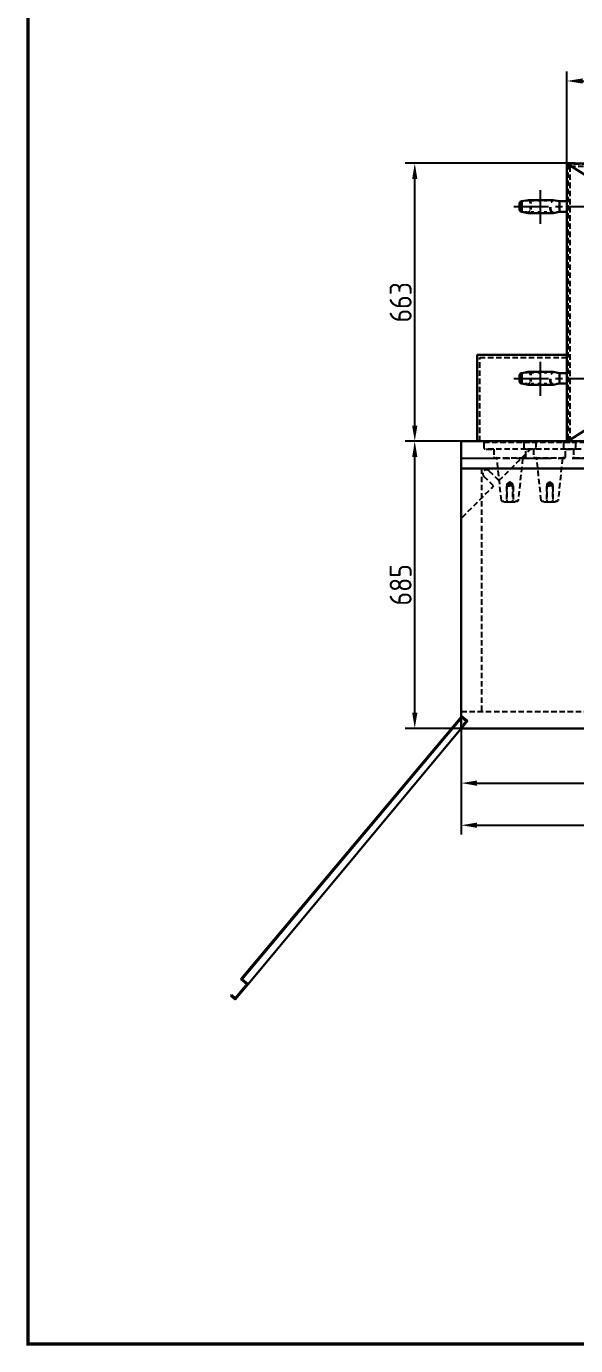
# Model space of a CAD drawing. Header units: millimetres. Extents: x 104637 to 116395, y -154925 to -148478.
# Drawn here: x 106145 to 107455, y -154690 to -151543 of the extents above; entities that cross this region are included whole.
import ezdxf

# ---------------------------------------------------------------- set-up
doc = ezdxf.new("R2010")
doc.units = ezdxf.units.MM
doc.header["$LTSCALE"] = 13
for name, pattern in [('ACAD_ISO03W100', [1.18, 0.47, -0.71]), ('CENTER', [50.8, 31.75, -6.35, 6.35, -6.35]), ('CENTERX2', [101.6, 63.5, -12.7, 12.7, -12.7]), ('DASHED', [0.75, 0.5, -0.25])]:
    doc.linetypes.add(name, pattern=pattern)
doc.layers.get('0').update_dxf_attribs({"color": 1, "linetype": 'CENTER'})
for name, color, linetype in [('1', 4, 'Continuous'), ('4虚线层', 6, 'DASHED'), ('PDF_几何图形', 7, 'Continuous'), ('粗实线', 4, 'Continuous')]:
    doc.layers.add(name, color=color, linetype=linetype)
doc.layers.add('标注、文本', color=3, linetype='Continuous', lineweight=25)
doc.styles.get("Standard").update_dxf_attribs({"font": 'gbenor.shx', "bigfont": 'gbcbig.shx'})
doc.dimstyles.new('郁文书', dxfattribs={"dimscale": 15, "dimtxt": 3.5, "dimasz": 2.5, "dimexe": 1.5, "dimexo": 0, "dimgap": 0.5, "dimtad": 1, "dimtoh": 1, "dimtxsty": 'Standard', "dimcen": 2.5, "dimclrd": 3, "dimclre": 3, "dimclrt": 2, "dimadec": 0, "dimazin": 0, "dimtfac": 1, "dimtmove": 0, "dimatfit": 2, "dimfxl": 1, "dimarcsym": 0})

# ---------------------------------------------------------------- blocks, each defined once
blk = doc.blocks.new('*D40')
at = {"layer": '1', "color": 3, "lineweight": -2}
for p, q in [((107182.1, -153105.8), (107182.1, -153471.1)), ((108732.1, -153105.8), (108732.1, -153471.1)), ((107219.6, -153448.6), (108694.6, -153448.6))]:
    blk.add_line(p, q, dxfattribs=at)
at = {"layer": '1', "color": 3, "lineweight": 30}
for points in [[(107219.6, -153442.4), (107219.6, -153454.9), (107182.1, -153448.6)], [(108694.6, -153442.4), (108694.6, -153454.9), (108732.1, -153448.6)]]:
    blk.add_solid(points, dxfattribs=at)
at = {"layer": 'Defpoints', "color": 0, "lineweight": 30}
for p in [(107182.1, -153105.8), (108732.1, -153105.8), (108732.1, -153448.6)]:
    blk.add_point(p, dxfattribs=at)
at = {"layer": '1', "color": 2, "insert": (107957.1, -153414.9), "char_height": 52.5, "attachment_point": 5}
blk.add_mtext('1550', dxfattribs=at)
blk = doc.blocks.new('*D41')
at = {"layer": '1', "color": 3, "lineweight": -2}
for p, q in [((107182.1, -152532.6), (107048.6, -152532.6)), ((107071.1, -153180.1), (107071.1, -152570.1)), ((107373.6, -153217.6), (107048.6, -153217.6))]:
    blk.add_line(p, q, dxfattribs=at)
at = {"layer": '1', "color": 3, "lineweight": 30}
for points in [[(107064.9, -152570.1), (107077.4, -152570.1), (107071.1, -152532.6)], [(107064.9, -153180.1), (107077.4, -153180.1), (107071.1, -153217.6)]]:
    blk.add_solid(points, dxfattribs=at)
at = {"layer": 'Defpoints', "color": 0, "lineweight": 30}
for p in [(107071.1, -152532.6), (107182.1, -152532.6), (107373.6, -153217.6)]:
    blk.add_point(p, dxfattribs=at)
at = {"layer": '1', "color": 2, "insert": (107037.4, -152875.1), "char_height": 52.5, "attachment_point": 5, "rotation": 90}
blk.add_mtext('685', dxfattribs=at)
blk = doc.blocks.new('*D42')
at = {"layer": '1', "color": 3, "lineweight": -2}
for p, q in [((107453.8, -151869.6), (107048.6, -151869.6)), ((107071.1, -152495.1), (107071.1, -151907.1)), ((107182.1, -152532.6), (107048.6, -152532.6))]:
    blk.add_line(p, q, dxfattribs=at)
at = {"layer": '1', "color": 3, "lineweight": 30}
for points in [[(107064.9, -151907.1), (107077.4, -151907.1), (107071.1, -151869.6)], [(107064.9, -152495.1), (107077.4, -152495.1), (107071.1, -152532.6)]]:
    blk.add_solid(points, dxfattribs=at)
at = {"layer": 'Defpoints', "color": 0, "lineweight": 30}
for p in [(107071.1, -151869.6), (107453.8, -151869.6), (107182.1, -152532.6)]:
    blk.add_point(p, dxfattribs=at)
at = {"layer": '1', "color": 2, "insert": (107037.4, -152201.1), "char_height": 52.5, "attachment_point": 5, "rotation": 90}
blk.add_mtext('663', dxfattribs=at)
blk = doc.blocks.new('*D43')
at = {"layer": '1', "color": 3, "lineweight": -2}
for p, q in [((107434.1, -151889.2), (107434.1, -151650.7)), ((108480.1, -151889.2), (108480.1, -151650.7)), ((107471.6, -151673.2), (108442.6, -151673.2))]:
    blk.add_line(p, q, dxfattribs=at)
at = {"layer": '1', "color": 3, "lineweight": 30}
for points in [[(107471.6, -151667), (107471.6, -151679.5), (107434.1, -151673.2)], [(108442.6, -151667), (108442.6, -151679.5), (108480.1, -151673.2)]]:
    blk.add_solid(points, dxfattribs=at)
at = {"layer": 'Defpoints', "color": 0, "lineweight": 30}
for p in [(108480.1, -151673.2), (107434.1, -151889.2), (108480.1, -151889.2)]:
    blk.add_point(p, dxfattribs=at)
at = {"layer": '1', "color": 2, "insert": (107957.1, -151639.5), "char_height": 52.5, "attachment_point": 5}
blk.add_mtext('1046', dxfattribs=at)
blk = doc.blocks.new('*D87')
at = {"layer": '1', "color": 3, "lineweight": -2}
for p, q in [((107182.1, -153105.8), (107182.1, -153370.7)), ((108077.1, -153105.8), (108077.1, -153370.7)), ((107219.6, -153348.2), (108039.6, -153348.2))]:
    blk.add_line(p, q, dxfattribs=at)
at = {"layer": '1', "color": 3, "lineweight": 30}
for points in [[(107219.6, -153342), (107219.6, -153354.5), (107182.1, -153348.2)], [(108039.6, -153342), (108039.6, -153354.5), (108077.1, -153348.2)]]:
    blk.add_solid(points, dxfattribs=at)
at = {"layer": 'Defpoints', "color": 0, "lineweight": 30}
for p in [(107182.1, -153105.8), (108077.1, -153105.8), (108077.1, -153348.2)]:
    blk.add_point(p, dxfattribs=at)
at = {"layer": '1', "color": 2, "insert": (107629.6, -153314.5), "char_height": 52.5, "attachment_point": 5}
blk.add_mtext('895', dxfattribs=at)

msp = doc.modelspace()

# ---------------------------------------------------------------- linework, layer by layer
at = {"color": 7, "linetype": 'ByBlock', "lineweight": 30}
for p, q in [((107182.11, -152532.62), (108732.11, -152532.62)), ((107182.11, -152532.62), (107182.11, -152597.62)), ((107182.11, -152532.62), (107182.11, -153217.62)), ((108532.11, -152532.62), (107382.11, -152532.62)), ((107182.11, -152597.62), (108732.11, -152597.62)), ((107182.11, -153217.62), (108732.11, -153217.62))]:
    msp.add_line(p, q, dxfattribs=at)
at = {"layer": '1', "color": 1, "linetype": 'CENTERX2', "lineweight": -3, "ltscale": 0.1}
for p, q in [((107371.119, -152013.956), (107371.119, -151933.263)), ((107307.498, -151972.62), (107496.11, -151972.62)), ((107371.119, -152423.956), (107371.119, -152343.263)), ((107307.498, -152382.62), (107496.11, -152382.62)), ((107182.11, -152572.62), (108732.11, -152572.62))]:
    msp.add_line(p, q, dxfattribs=at)
at = {"layer": '1', "const_width": 7.598}
msp.add_lwpolyline([(106148.809, -154686.312), (114484.451, -154686.312), (114484.451, -148695.07), (106148.809, -148695.07), (106148.809, -154686.312)], dxfattribs=at)
at = {"layer": '4虚线层', "ltscale": 2}
for p, q in [((108478.11, -151871.62), (107436.11, -151871.62)), ((107436.11, -151871.62), (107436.11, -152532.62)), ((107441.11, -151876.62), (108473.11, -151876.62)), ((107441.11, -151876.62), (107441.11, -152532.62)), ((107235.972, -152534.662), (107235.972, -152548.205)), ((107235.972, -152534.662), (107359.441, -152534.662)), ((107330.972, -152534.662), (107330.972, -152548.205)), ((107330.972, -152534.662), (107454.441, -152534.662)), ((107359.441, -152534.662), (107359.441, -152548.205)), ((107425.972, -152534.662), (107425.972, -152548.205)), ((107425.972, -152534.662), (107549.441, -152534.662)), ((107454.441, -152534.662), (107454.441, -152548.205)), ((107336.788, -152551.181), (107238.948, -152551.181)), ((107241.757, -152551.181), (107261.435, -152551.181)), ((107259.597, -152552.213), (107259.597, -152569.644)), ((107261.904, -152571.891), (107330.471, -152571.891)), ((107271.829, -152626.611), (107348.821, -152549.62)), ((107431.788, -152551.181), (107333.948, -152551.181)), ((107335.816, -152569.644), (107335.816, -152552.213)), ((107336.757, -152551.181), (107356.435, -152551.181)), ((107336.788, -152551.181), (107356.465, -152551.181)), ((107354.597, -152552.213), (107354.597, -152569.644)), ((107356.904, -152571.891), (107425.471, -152571.891)), ((107526.788, -152551.181), (107428.948, -152551.181)), ((107430.816, -152569.644), (107430.816, -152552.213)), ((107431.757, -152551.181), (107451.435, -152551.181)), ((107431.788, -152551.181), (107451.465, -152551.181)), ((107449.597, -152552.213), (107449.597, -152569.644)), ((107451.904, -152571.891), (107520.471, -152571.891)), ((107230.11, -152597.62), (107230.11, -153177.62)), ((107271.829, -152626.611), (107248.495, -152603.277)), ((107184.11, -152714.331), (107259.101, -152639.339)), ((107259.101, -152639.339), (107235.767, -152616.005)), ((107289.963, -152639.304), (107289.963, -152677.201)), ((107289.963, -152639.304), (107297.676, -152639.304)), ((107290.935, -152633.899), (107290.935, -152675.926)), ((107305.45, -152639.304), (107297.676, -152639.304)), ((107304.417, -152633.899), (107304.417, -152675.926)), ((107305.45, -152639.304), (107305.45, -152677.201)), ((107384.963, -152639.304), (107384.963, -152677.201)), ((107384.963, -152639.304), (107392.676, -152639.304)), ((107385.935, -152633.899), (107385.935, -152675.926)), ((107400.45, -152639.304), (107392.676, -152639.304)), ((107399.417, -152633.899), (107399.417, -152675.926)), ((107400.45, -152639.304), (107400.45, -152677.201)), ((107279.942, -152675.926), (107283.707, -152675.926)), ((107283.707, -152677.201), (107283.707, -152675.926)), ((107290.935, -152675.926), (107289.963, -152677.201)), ((107290.935, -152677.201), (107304.417, -152677.201)), ((107304.417, -152675.926), (107305.45, -152677.201)), ((107313.588, -152675.926), (107311.705, -152675.926)), ((107313.588, -152675.926), (107315.41, -152675.926)), ((107374.942, -152675.926), (107378.707, -152675.926)), ((107378.707, -152677.201), (107378.707, -152675.926)), ((107385.935, -152675.926), (107384.963, -152677.201)), ((107385.935, -152677.201), (107399.417, -152677.201)), ((107399.417, -152675.926), (107400.45, -152677.201)), ((107408.588, -152675.926), (107406.705, -152675.926)), ((107408.588, -152675.926), (107410.41, -152675.926)), ((107182.09, -153177.62), (108732.11, -153177.62))]:
    msp.add_line(p, q, dxfattribs=at)
for points in [[(107226.11, -152532.62), (107226.11, -152332.62), (107434.11, -152332.62)], [(107235.972, -152548.205), (107236.032, -152548.934), (107236.336, -152549.663), (107236.822, -152550.331), (107237.429, -152550.756), (107238.158, -152551.059), (107238.948, -152551.181)], [(107259.597, -152552.213), (107259.475, -152551.667), (107259.111, -152551.302), (107258.564, -152551.181)], [(107259.597, -152569.644), (107259.718, -152570.312), (107260.022, -152570.98), (107260.508, -152571.466), (107261.176, -152571.769), (107261.904, -152571.891)], [(107277.695, -152673.861), (107267.188, -152573.956), (107267.006, -152573.288), (107266.642, -152572.741), (107266.156, -152572.316), (107265.548, -152572.012), (107264.88, -152571.891)], [(107333.508, -152571.891), (107330.471, -152571.891), (107329.803, -152572.012), (107329.257, -152572.316), (107328.71, -152572.741), (107328.406, -152573.288), (107328.224, -152573.956), (107317.718, -152673.861)], [(107330.972, -152548.205), (107331.032, -152548.934), (107331.336, -152549.663), (107331.822, -152550.331), (107332.429, -152550.756), (107333.158, -152551.059), (107333.948, -152551.181)], [(107333.508, -152571.891), (107334.237, -152571.769), (107334.844, -152571.466), (107335.33, -152570.98), (107335.694, -152570.312), (107335.816, -152569.644)], [(107336.788, -152551.181), (107336.302, -152551.302), (107335.937, -152551.667), (107335.816, -152552.213)], [(107354.597, -152552.213), (107354.475, -152551.667), (107354.111, -152551.302), (107353.564, -152551.181)], [(107354.597, -152569.644), (107354.718, -152570.312), (107355.022, -152570.98), (107355.508, -152571.466), (107356.176, -152571.769), (107356.904, -152571.891)], [(107356.465, -152551.181), (107357.194, -152551.059), (107357.922, -152550.756), (107358.591, -152550.331), (107359.016, -152549.663), (107359.319, -152548.934), (107359.441, -152548.205)], [(107372.695, -152673.861), (107362.188, -152573.956), (107362.006, -152573.288), (107361.642, -152572.741), (107361.156, -152572.316), (107360.548, -152572.012), (107359.88, -152571.891)], [(107428.508, -152571.891), (107425.471, -152571.891), (107424.803, -152572.012), (107424.257, -152572.316), (107423.71, -152572.741), (107423.406, -152573.288), (107423.224, -152573.956), (107412.718, -152673.861)], [(107425.972, -152548.205), (107426.032, -152548.934), (107426.336, -152549.663), (107426.822, -152550.331), (107427.429, -152550.756), (107428.158, -152551.059), (107428.948, -152551.181)], [(107428.508, -152571.891), (107429.237, -152571.769), (107429.844, -152571.466), (107430.33, -152570.98), (107430.694, -152570.312), (107430.816, -152569.644)], [(107431.788, -152551.181), (107431.302, -152551.302), (107430.937, -152551.667), (107430.816, -152552.213)], [(107449.597, -152552.213), (107449.475, -152551.667), (107449.111, -152551.302), (107448.564, -152551.181)], [(107449.597, -152569.644), (107449.718, -152570.312), (107450.022, -152570.98), (107450.508, -152571.466), (107451.176, -152571.769), (107451.904, -152571.891)], [(107451.465, -152551.181), (107452.194, -152551.059), (107452.922, -152550.756), (107453.591, -152550.331), (107454.016, -152549.663), (107454.319, -152548.934), (107454.441, -152548.205)], [(107297.676, -152629.83), (107290.935, -152633.899), (107297.676, -152633.899)], [(107297.676, -152629.83), (107304.417, -152633.899), (107297.676, -152633.899)], [(107392.676, -152629.83), (107385.935, -152633.899), (107392.676, -152633.899)], [(107392.676, -152629.83), (107399.417, -152633.899), (107392.676, -152633.899)], [(107277.695, -152673.861), (107277.877, -152674.529), (107278.181, -152675.075), (107278.727, -152675.561), (107279.335, -152675.804), (107279.942, -152675.926)], [(107283.707, -152677.201), (107311.705, -152677.201), (107311.705, -152675.926)], [(107315.41, -152675.926), (107316.078, -152675.804), (107316.685, -152675.561), (107317.171, -152675.075), (107317.535, -152674.529), (107317.718, -152673.861)], [(107372.695, -152673.861), (107372.877, -152674.529), (107373.181, -152675.075), (107373.727, -152675.561), (107374.335, -152675.804), (107374.942, -152675.926)], [(107378.707, -152677.201), (107406.705, -152677.201), (107406.705, -152675.926)], [(107410.41, -152675.926), (107411.078, -152675.804), (107411.685, -152675.561), (107412.171, -152675.075), (107412.535, -152674.529), (107412.718, -152673.861)]]:
    msp.add_lwpolyline(points, dxfattribs=at)
msp.add_arc((107242.131, -152609.641), 9, 45, 225, dxfattribs=at)
at = {"layer": 'PDF_几何图形'}
for p, q in [((107183.207, -153188.339), (106656.364, -153815.957)), ((107183.207, -153191.648), (106659.673, -153815.957)), ((107196.854, -153199.919), (106673.734, -153827.95)), ((107183.207, -153188.339), (107196.854, -153199.919)), ((107183.207, -153191.648), (107193.959, -153200.332)), ((107193.959, -153200.332), (107186.515, -153209.017)), ((107196.854, -153199.919), (107188.169, -153210.672)), ((107186.515, -153209.017), (107188.169, -153210.672)), ((106673.734, -153827.95), (106643.13, -153864.344)), ((106659.673, -153815.957), (106673.734, -153827.95)), ((106634.445, -153853.591), (106632.791, -153855.659)), ((106632.791, -153855.659), (106643.13, -153864.344)), ((106634.445, -153853.591), (106643.13, -153861.035))]:
    msp.add_line(p, q, dxfattribs=at)
msp.add_lwpolyline([(106656.364, -153815.957), (106670.839, -153827.95), (106643.13, -153861.035)], dxfattribs=at)
at = {"layer": '标注、文本', "color": 4, "lineweight": 30}
for p, q in [((108480.11, -151869.62), (107434.11, -151869.62)), ((107434.11, -151869.62), (107434.11, -152532.62)), ((107434.11, -151869.62), (108480.11, -152532.62)), ((107436.11, -152532.62), (108480.11, -151869.62)), ((107321.127, -151980.12), (107321.127, -151965.12)), ((107341.368, -151957.12), (107326.368, -151960.12)), ((107326.368, -151985.12), (107326.368, -151960.12)), ((107341.368, -151957.12), (107401.368, -151957.12)), ((107416.368, -151960.12), (107401.368, -151957.12)), ((107434.11, -151960.12), (107416.368, -151960.12)), ((107416.368, -151985.12), (107416.368, -151960.12)), ((107341.368, -151988.12), (107326.368, -151985.12)), ((107341.368, -151988.12), (107401.368, -151988.12)), ((107401.368, -151988.12), (107416.368, -151985.12)), ((107434.11, -151985.12), (107416.368, -151985.12)), ((107321.127, -152390.12), (107321.127, -152375.12)), ((107341.368, -152367.12), (107326.368, -152370.12)), ((107326.368, -152395.12), (107326.368, -152370.12)), ((107341.368, -152367.12), (107401.368, -152367.12)), ((107416.368, -152370.12), (107401.368, -152367.12)), ((107434.11, -152370.12), (107416.368, -152370.12)), ((107416.368, -152395.12), (107416.368, -152370.12)), ((107341.368, -152398.12), (107326.368, -152395.12)), ((107341.368, -152398.12), (107401.368, -152398.12)), ((107401.368, -152398.12), (107416.368, -152395.12)), ((107434.11, -152395.12), (107416.368, -152395.12))]:
    msp.add_line(p, q, dxfattribs=at)
at = {"layer": '标注、文本', "color": 2, "linetype": 'ACAD_ISO03W100', "lineweight": 18}
for p, q in [((107416.368, -151960.12), (107326.127, -151960.12)), ((107346.368, -151980.12), (107346.368, -151965.12)), ((107349.368, -151980.12), (107349.368, -151965.12)), ((107393.368, -151980.12), (107393.368, -151965.12)), ((107396.368, -151980.12), (107396.368, -151965.12)), ((107416.368, -151985.12), (107326.127, -151985.12)), ((107416.368, -152370.12), (107326.127, -152370.12)), ((107346.368, -152390.12), (107346.368, -152375.12)), ((107349.368, -152390.12), (107349.368, -152375.12)), ((107393.368, -152390.12), (107393.368, -152375.12)), ((107396.368, -152390.12), (107396.368, -152375.12)), ((107416.368, -152395.12), (107326.127, -152395.12))]:
    msp.add_line(p, q, dxfattribs=at)
at = {"layer": '标注、文本', "color": 4, "lineweight": 30}
msp.add_lwpolyline([(107220.11, -152532.62), (107220.11, -152326.62), (107434.11, -152326.62)], dxfattribs=at)
for centre, start, end in [((107326.127, -151965.12), 90, 180), ((107326.127, -151980.12), 180, 270), ((107326.127, -152375.12), 90, 180), ((107326.127, -152390.12), 180, 270)]:
    msp.add_arc(centre, 5, start, end, dxfattribs=at)
at = {"layer": '标注、文本', "color": 2, "linetype": 'ACAD_ISO03W100', "lineweight": 18}
for centre, radius, start, end in [((107341.368, -151965.12), 8, 0, 90), ((107341.368, -151965.12), 5, 0, 90), ((107401.368, -151965.12), 8, 90, 180), ((107401.368, -151965.12), 5, 90, 180), ((107341.368, -151980.12), 5, 270, 0), ((107341.368, -151980.12), 8, 270, 0), ((107401.368, -151980.12), 8, 180, 270), ((107401.368, -151980.12), 5, 180, 270), ((107341.368, -152375.12), 8, 0, 90), ((107341.368, -152375.12), 5, 0, 90), ((107401.368, -152375.12), 8, 90, 180), ((107401.368, -152375.12), 5, 90, 180), ((107341.368, -152390.12), 5, 270, 0), ((107341.368, -152390.12), 8, 270, 0), ((107401.368, -152390.12), 8, 180, 270), ((107401.368, -152390.12), 5, 180, 270)]:
    msp.add_arc(centre, radius, start, end, dxfattribs=at)
at = {"layer": '粗实线', "lineweight": 30}
for p, q in [((107183.207, -153188.339), (106656.364, -153815.957)), ((107183.207, -153191.648), (106659.673, -153815.957)), ((107196.854, -153199.919), (106673.734, -153827.95)), ((107183.207, -153188.339), (107196.854, -153199.919)), ((107183.207, -153191.648), (107193.959, -153200.332)), ((107193.959, -153200.332), (107186.515, -153209.017)), ((107196.854, -153199.919), (107188.169, -153210.672)), ((107186.515, -153209.017), (107188.169, -153210.672)), ((106673.734, -153827.95), (106643.13, -153864.344)), ((106659.673, -153815.957), (106673.734, -153827.95)), ((106634.445, -153853.591), (106632.791, -153855.659)), ((106632.791, -153855.659), (106643.13, -153864.344)), ((106634.445, -153853.591), (106643.13, -153861.035))]:
    msp.add_line(p, q, dxfattribs=at)
msp.add_lwpolyline([(106656.364, -153815.957), (106670.839, -153827.95), (106643.13, -153861.035)], dxfattribs=at)

# ---------------------------------------------------------------- dimensions: what is measured, and where the dimension line sits
at = {"layer": '1'}
for base, p1, p2, picture, middle in [((108480.11, -151673.229), (107434.11, -151889.168), (108480.11, -151889.168), '*D43', (107957.11, -151639.479)), ((108732.11, -153448.609), (107182.11, -153105.847), (108732.11, -153105.847), '*D40', (107957.11, -153414.859)), ((108077.11, -153348.204), (107182.11, -153105.847), (108077.11, -153105.847), '*D87', (107629.61, -153314.454))]:
    dim = msp.add_linear_dim(base=base, p1=p1, p2=p2, dimstyle='郁文书', override={"dimarcsym": 1}, dxfattribs=at)
    dim.commit()
    dim.dimension.update_dxf_attribs({"geometry": picture, "text_midpoint": middle})
for base, p1, p2, picture, middle in [((107071.134, -151869.62), (107182.11, -152532.62), (107453.805, -151869.62), '*D42', (107037.384, -152201.12)), ((107071.134, -152532.62), (107373.562, -153217.62), (107182.11, -152532.62), '*D41', (107037.384, -152875.12))]:
    dim = msp.add_linear_dim(base=base, p1=p1, p2=p2, angle=90, dimstyle='郁文书', override={"dimarcsym": 1}, dxfattribs=at)
    dim.commit()
    dim.dimension.update_dxf_attribs({"geometry": picture, "text_midpoint": middle})

doc.saveas('drawing.dxf')
